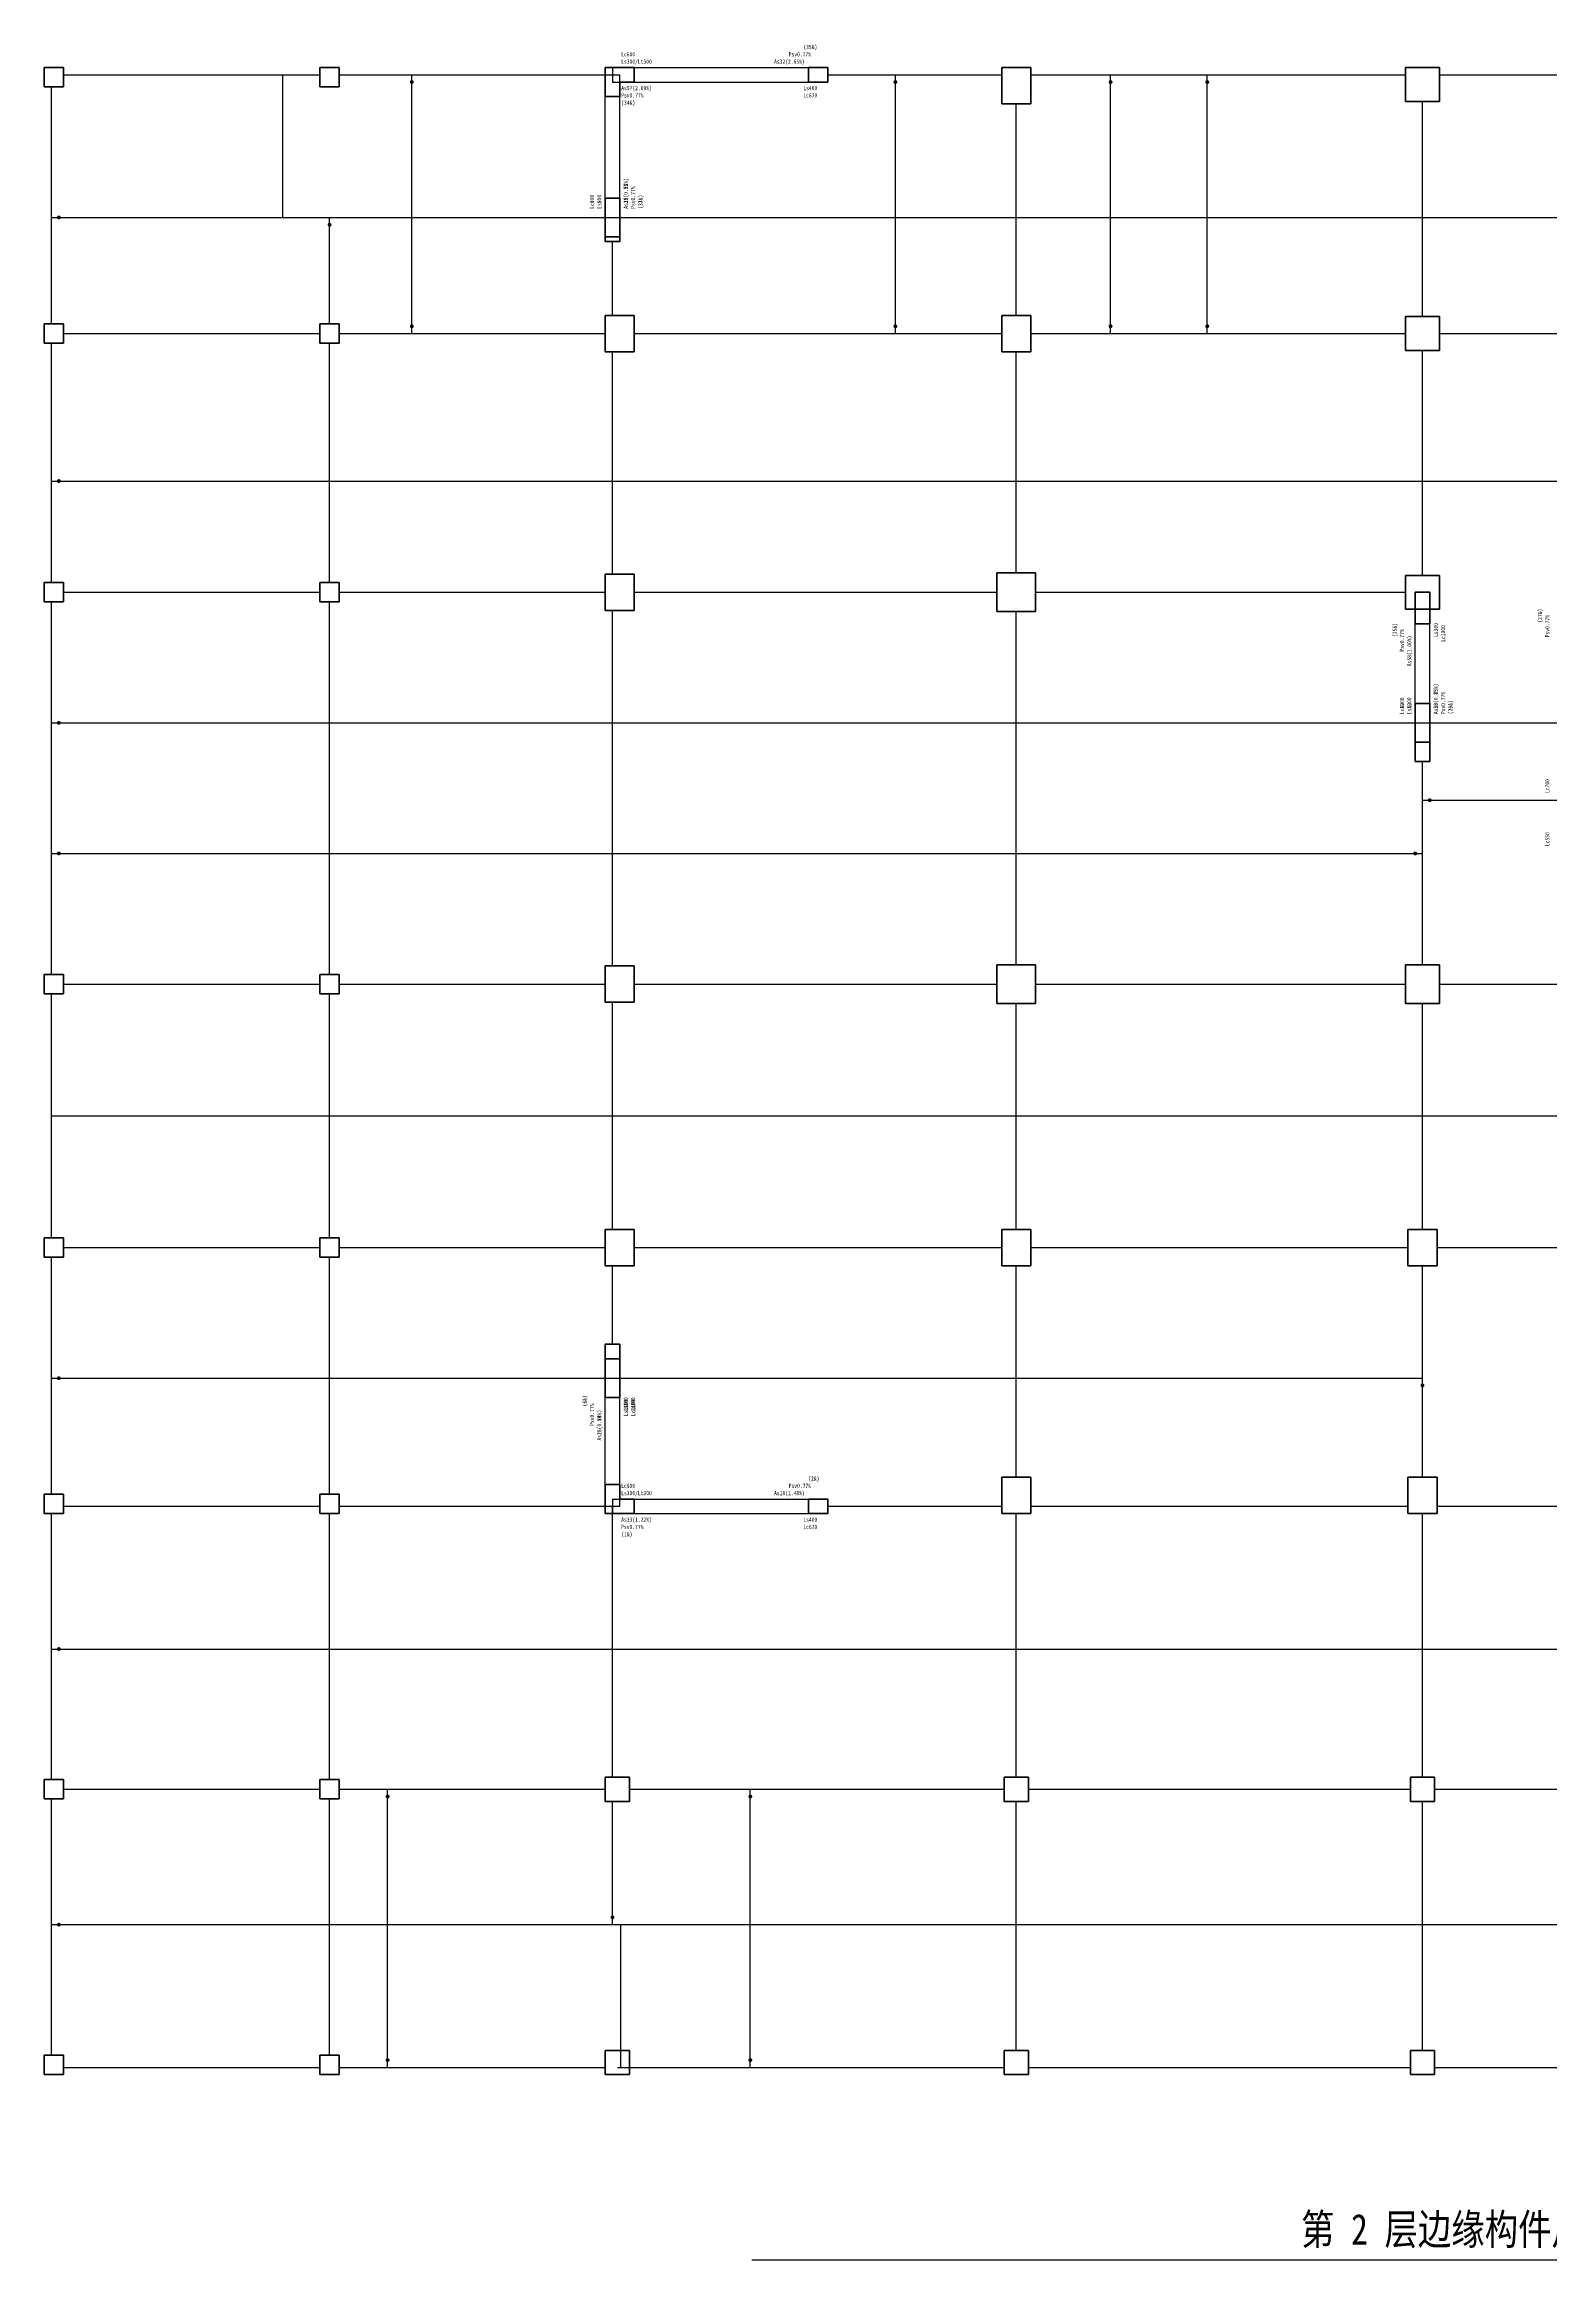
# Model space of a CAD drawing. Header units: millimetres. Extents: x -1455 to 850709, y 32926 to 221881.
# Drawn here: x -100 to 31051, y 176073 to 221881 of the extents above; entities that cross this region are included whole.
import ezdxf
from ezdxf.enums import TextEntityAlignment as Align

# ---------------------------------------------------------------- set-up
doc = ezdxf.new("R2010")
doc.units = ezdxf.units.MM
for name, color, linetype, lineweight in [('层15100', 134, 'Continuous', 25), ('层15101', 52, 'Continuous', 25), ('层15103', 84, 'Continuous', 25), ('层15105', 6, 'Continuous', 25), ('层15200', 7, 'Continuous', 25), ('层15226', 7, 'Continuous', 25)]:
    doc.layers.add(name, color=color, linetype=linetype, lineweight=lineweight)
doc.styles.add('宋体', font='')
doc.styles.get('宋体').set_extended_font_data('宋体')

# ---------------------------------------------------------------- blocks, each defined once
blk = doc.blocks.new('2BY')
at = {"layer": '层15100'}
for p, q in [((0.3, 41.249), (4.83, 41.25)), ((4.83, 41.25), (5.6, 41.249)), ((6, 41.249), (7.5, 41.25)), ((7.5, 41.25), (11.65, 41.25)), ((16.1, 41.25), (17.5, 41.25)), ((17.5, 41.25), (19.7, 41.249)), ((20.3, 41.249), (21.95, 41.25)), ((21.95, 41.25), (23.95, 41.25)), ((23.95, 41.25), (28.05, 41.25)), ((28.75, 41.25), (33.65, 41.25)), ((0.05, 38.3), (0.05, 41)), ((20, 38.3), (20, 40.65)), ((28.4, 38.3), (28.4, 40.7)), ((0.05, 36.1), (0.05, 38.3)), ((11.65, 38.3), (17.5, 38.3)), ((17.5, 38.3), (20, 38.3)), ((20, 36.275), (20, 38.3)), ((20, 38.3), (21.95, 38.3)), ((21.95, 38.3), (23.95, 38.3)), ((23.95, 38.3), (28.4, 38.3)), ((28.4, 36.25), (28.4, 38.3)), ((28.4, 38.3), (34, 38.3)), ((0.3, 35.9), (5.6, 35.9)), ((6, 35.9), (7.5, 35.9)), ((7.5, 35.9), (11.5, 35.9)), ((12.1, 35.9), (17.5, 35.9)), ((17.5, 35.9), (19.7, 35.9)), ((20.3, 35.9), (21.95, 35.9)), ((21.95, 35.9), (23.95, 35.9)), ((23.95, 35.9), (28.05, 35.9)), ((28.75, 35.9), (33.65, 35.9)), ((0.05, 32.85), (0.05, 35.7)), ((5.8, 32.85), (5.8, 35.7)), ((11.65, 32.85), (11.651, 35.525)), ((20, 32.85), (20, 35.525)), ((28.4, 32.85), (28.4, 35.55)), ((0.05, 30.75), (0.05, 32.85)), ((5.8, 30.75), (5.8, 32.85)), ((11.651, 30.925), (11.65, 32.85)), ((20, 30.95), (20, 32.85)), ((28.4, 30.9), (28.4, 32.85)), ((0.05, 27.85), (0.05, 30.35)), ((0.3, 30.55), (5.6, 30.55)), ((5.8, 27.85), (5.8, 30.35)), ((6, 30.55), (11.5, 30.55)), ((12.1, 30.55), (19.6, 30.55)), ((20.4, 30.55), (28.05, 30.55)), ((11.65, 27.85), (11.651, 30.175)), ((20, 27.85), (20, 30.15)), ((0.05, 25.15), (0.05, 27.85)), ((5.8, 25.15), (5.8, 27.85)), ((11.65, 25.15), (11.65, 27.85)), ((20, 25.15), (20, 27.85)), ((28.4, 27.85), (31.375, 27.85)), ((28.4, 26.25), (28.4, 27.05)), ((28.4, 25.15), (28.4, 26.25)), ((0.05, 22.65), (0.05, 25.15)), ((5.8, 22.65), (5.8, 25.15)), ((11.651, 22.825), (11.65, 25.15)), ((20, 22.85), (20, 25.15)), ((28.4, 22.85), (28.4, 25.15)), ((0.3, 22.45), (5.6, 22.45)), ((6, 22.45), (11.5, 22.45)), ((12.1, 22.45), (19.6, 22.45)), ((20.4, 22.45), (28.05, 22.45)), ((0.05, 19.725), (0.05, 22.25)), ((5.8, 19.725), (5.8, 22.25)), ((11.65, 19.725), (11.651, 22.075)), ((20, 19.725), (20, 22.05)), ((28.4, 19.725), (28.4, 22.05)), ((0.05, 17.2), (0.05, 19.725)), ((5.8, 17.2), (5.8, 19.725)), ((11.651, 17.375), (11.65, 19.725)), ((20, 17.375), (20, 19.725)), ((28.4, 17.375), (28.4, 19.725)), ((0.3, 17), (5.6, 17)), ((6, 17), (11.5, 17)), ((12.1, 17), (19.7, 17)), ((20.3, 17), (28.1, 17)), ((28.7, 17), (33.7, 17)), ((0.05, 14.3), (0.05, 16.8)), ((5.8, 14.3), (5.8, 16.8)), ((20, 14.3), (20, 16.625)), ((28.4, 14.3), (28.4, 16.625)), ((0.05, 11.9), (0.05, 14.3)), ((5.8, 11.9), (5.8, 14.3)), ((20, 12.25), (20, 14.3)), ((28.4, 12.25), (28.4, 14.3)), ((0.05, 8.7), (0.05, 11.5)), ((0.3, 11.65), (5.6, 11.65)), ((5.8, 8.7), (5.8, 11.5)), ((6, 11.651), (11.65, 11.65)), ((11.65, 8.7), (11.65, 11.65)), ((16.1, 11.65), (19.7, 11.651)), ((20, 8.7), (20, 11.5)), ((20.3, 11.651), (28.1, 11.651)), ((28.4, 8.7), (28.4, 11.5)), ((28.7, 11.651), (33.7, 11.651)), ((0.05, 6), (0.05, 8.7)), ((5.8, 6), (5.8, 8.7)), ((11.651, 6.05), (11.65, 8.7)), ((20, 6.05), (20, 8.7)), ((28.4, 6.05), (28.4, 8.7)), ((0.05, 3), (0.05, 5.6)), ((0.3, 5.8), (5.6, 5.8)), ((5.8, 3), (5.8, 5.6)), ((6, 5.8), (7, 5.8)), ((7, 5.8), (11.5, 5.8)), ((12, 5.8), (14.5, 5.8)), ((14.5, 5.8), (19.75, 5.8)), ((20, 3), (20, 5.55)), ((20.25, 5.8), (28.15, 5.8)), ((28.4, 3), (28.4, 5.55)), ((28.65, 5.8), (33.75, 5.8)), ((0.05, 0.3), (0.05, 3)), ((5.8, 0.3), (5.8, 3)), ((20, 0.4), (20, 3)), ((28.4, 0.4), (28.4, 3)), ((0.3, 0.05), (5.6, 0.05)), ((6, 0.05), (7, 0.05)), ((7, 0.05), (11.5, 0.05)), ((11.825, 0.05), (14.5, 0.05)), ((14.5, 0.05), (19.75, 0.05)), ((20.25, 0.05), (28.15, 0.05)), ((28.65, 0.05), (33.75, 0.05))]:
    blk.add_line(p, q, dxfattribs=at)
at = {"layer": '层15100', "color": 4}
for p, q in [((4.83, 38.3), (4.83, 41.25)), ((7.5, 38.3), (7.5, 41.25)), ((17.5, 38.3), (17.5, 41.25)), ((21.95, 38.3), (21.95, 41.25)), ((23.95, 38.3), (23.95, 41.25)), ((0.05, 38.3), (4.83, 38.3)), ((4.83, 38.3), (5.8, 38.3)), ((5.8, 36.1), (5.8, 38.3)), ((5.8, 38.3), (7.5, 38.3)), ((7.5, 35.9), (7.5, 38.3)), ((7.5, 38.3), (11.65, 38.3)), ((17.5, 35.9), (17.5, 38.3)), ((21.95, 35.9), (21.95, 38.3)), ((23.95, 35.9), (23.95, 38.3)), ((0.05, 32.85), (5.8, 32.85)), ((5.8, 32.85), (11.65, 32.85)), ((11.65, 32.85), (20, 32.85)), ((20, 32.85), (28.4, 32.85)), ((28.4, 32.85), (31.4, 32.85)), ((0.05, 27.85), (5.8, 27.85)), ((5.8, 27.85), (11.65, 27.85)), ((11.65, 27.85), (20, 27.85)), ((20, 27.85), (28.4, 27.85)), ((28.4, 26.25), (31.375, 26.25)), ((0.05, 25.15), (5.8, 25.15)), ((5.8, 25.15), (11.65, 25.15)), ((11.65, 25.15), (20, 25.15)), ((20, 25.15), (28.4, 25.15)), ((0.05, 19.725), (5.8, 19.725)), ((5.8, 19.725), (11.65, 19.725)), ((11.65, 19.725), (20, 19.725)), ((20, 19.725), (28.4, 19.725)), ((28.4, 19.725), (31.4, 19.725)), ((0.05, 14.3), (5.8, 14.3)), ((5.8, 14.3), (11.65, 14.3)), ((11.65, 14.3), (20, 14.3)), ((20, 14.3), (28.4, 14.3)), ((0.05, 8.7), (5.8, 8.7)), ((5.8, 8.7), (11.65, 8.7)), ((11.65, 8.7), (20, 8.7)), ((20, 8.7), (28.4, 8.7)), ((28.4, 8.7), (34, 8.7)), ((7, 3), (7, 5.8)), ((11.65, 3), (11.651, 5.55)), ((14.5, 3), (14.5, 5.8)), ((0.05, 3), (5.8, 3)), ((5.8, 3), (7, 3)), ((7, 0.05), (7, 3)), ((7, 3), (11.65, 3)), ((11.65, 3), (11.825, 3)), ((11.825, 0.05), (11.825, 3)), ((11.825, 3), (14.5, 3)), ((14.5, 0.05), (14.5, 3)), ((14.5, 3), (20, 3)), ((20, 3), (28.4, 3)), ((28.4, 3), (34, 3)), ((11.75, 0.05), (11.825, 0.05))]:
    blk.add_line(p, q, dxfattribs=at)
at = {"layer": '层15100', "color": 2}
for p, q in [((11.651, 36.275), (11.65, 37.8)), ((28.75, 22.45), (31.375, 22.45)), ((11.65, 15), (11.651, 16.625))]:
    blk.add_line(p, q, dxfattribs=at)
at = {"layer": '层15100', "color": 1, "linetype": 'Continuous', "const_width": 0.04}
for points in [[(7.52, 41.1, 1), (7.48, 41.1, 1)], [(17.52, 41.1, 1), (17.48, 41.1, 1)], [(21.97, 41.1, 1), (21.93, 41.1, 1)], [(23.97, 41.1, 1), (23.93, 41.1, 1)], [(0.22, 38.3, 1), (0.18, 38.3, 1)], [(5.82, 38.15, 1), (5.78, 38.15, 1)], [(7.52, 36.05, 1), (7.48, 36.05, 1)], [(17.52, 36.05, 1), (17.48, 36.05, 1)], [(21.97, 36.05, 1), (21.93, 36.05, 1)], [(23.97, 36.05, 1), (23.93, 36.05, 1)], [(0.22, 32.85, 1), (0.18, 32.85, 1)], [(0.22, 27.85, 1), (0.18, 27.85, 1)], [(28.57, 26.25, 1), (28.53, 26.25, 1)], [(0.22, 25.15, 1), (0.18, 25.15, 1)], [(28.27, 25.15, 1), (28.23, 25.15, 1)], [(0.22, 14.3, 1), (0.18, 14.3, 1)], [(28.42, 14.15, 1), (28.38, 14.15, 1)], [(0.22, 8.7, 1), (0.18, 8.7, 1)], [(7.02, 5.65, 1), (6.98, 5.65, 1)], [(14.52, 5.65, 1), (14.48, 5.65, 1)], [(0.22, 3, 1), (0.18, 3, 1)], [(11.67, 3.15, 1), (11.63, 3.15, 1)], [(7.02, 0.2, 1), (6.98, 0.2, 1)], [(14.52, 0.2, 1), (14.48, 0.2, 1)]]:
    blk.add_lwpolyline(points, format="xyb", close=True, dxfattribs=at)
at = {"layer": '层15103'}
for p, q in [((11.5, 38.3), (11.5, 41.25)), ((11.5, 41.25), (11.8, 41.25)), ((11.65, 41.4), (16.1, 41.4)), ((11.65, 41.4), (11.65, 41.1)), ((11.8, 38.3), (11.8, 41.25)), ((16.1, 41.4), (16.1, 41.1)), ((11.65, 41.1), (16.1, 41.1)), ((11.5, 37.8), (11.5, 38.3)), ((11.8, 37.8), (11.8, 38.3)), ((11.5, 37.8), (11.8, 37.8)), ((28.25, 27.85), (28.25, 30.2)), ((28.55, 27.85), (28.55, 30.2)), ((28.25, 27.05), (28.25, 27.85)), ((28.55, 27.05), (28.55, 27.85)), ((28.25, 27.05), (28.55, 27.05)), ((11.5, 14.3), (11.5, 15)), ((11.5, 15), (11.8, 15)), ((11.8, 14.3), (11.8, 15)), ((11.5, 11.65), (11.5, 14.3)), ((11.8, 11.65), (11.8, 14.3)), ((11.5, 11.65), (11.8, 11.65)), ((11.65, 11.8), (16.1, 11.8)), ((11.65, 11.8), (11.65, 11.5)), ((11.65, 11.5), (16.1, 11.5)), ((16.1, 11.8), (16.1, 11.5))]:
    blk.add_line(p, q, dxfattribs=at)
at = {"layer": '层15200'}
blk.add_line((14.53, -3.927), (57.97, -3.927), dxfattribs=at)
at = {"layer": '层15200', "style": '宋体', "width": 0.8}
blk.add_text('第 2 层边缘构件尺寸及配筋简图(#+灰=构造;#+蓝=过渡;&+红=约束)', height=0.6335, dxfattribs=at).set_placement((36.25, -3.805), align=Align.BOTTOM_CENTER)
at = {"layer": '层15226', "style": '宋体', "width": 0.8}
for s, p in [('Lc600', (11.83, 41.631)), ('Psv0.77%', (15.294, 41.631)), ('(35&)', (15.596, 41.782)), ('Ls300/Lt300', (11.83, 41.48)), ('As32(2.65%)', (14.991, 41.48)), ('Lc600', (11.83, 12.031)), ('Ls300/Lt300', (11.83, 11.88)), ('As18(1.48%)', (14.991, 11.88)), ('Psv0.77%', (15.294, 12.031)), ('(2&)', (15.697, 12.182))]:
    blk.add_text(s, height=0.0882, dxfattribs=at).set_placement(p)
for s, p in [('As57(2.09%)', (11.83, 41.02)), ('Psv0.77%', (11.83, 40.869)), ('Ls400', (15.596, 41.02)), ('Lc670', (15.596, 40.869)), ('(34&)', (11.83, 40.718)), ('As33(1.22%)', (11.83, 11.42)), ('Psv0.77%', (11.83, 11.269)), ('(1&)', (11.83, 11.118)), ('Ls400', (15.596, 11.42)), ('Lc670', (15.596, 11.269))]:
    blk.add_text(s, height=0.0882, dxfattribs=at).set_placement(p, align=Align.TOP_LEFT)
for s, rotation, p in [('As25(0.92%)', 89.9997, (11.88, 38.48)), ('As18(0.75%)', 89.9997, (11.88, 38.48)), ('Psv0.77%', 89.9997, (12.031, 38.48)), ('Psv0.77%', 89.9997, (12.031, 38.48)), ('(31&)', 89.9997, (12.182, 38.48)), ('(32&)', 89.9997, (12.182, 38.48)), ('Ls300', 89.9998, (28.63, 29.626)), ('Lc1000', 89.9998, (28.781, 29.525)), ('As30(0.83%)', 89.9997, (28.63, 28.03)), ('As18(0.75%)', 89.9997, (28.63, 28.03)), ('Psv0.77%', 89.9997, (28.781, 28.03)), ('Psv0.77%', 89.9997, (28.781, 28.03)), ('(19&)', 89.9997, (28.932, 28.03)), ('(20&)', 89.9997, (28.932, 28.03)), ('Ls800', 89.9998, (11.88, 13.616)), ('Ls1100', 89.9998, (11.88, 13.515)), ('Lc800', 89.9998, (12.031, 13.616)), ('Lc1100', 89.9998, (12.031, 13.515))]:
    blk.add_text(s, height=0.0882, rotation=rotation, dxfattribs=at).set_placement(p, align=Align.TOP_LEFT)
for s, rotation, p in [('Lc900', 89.9997, (11.269, 38.48)), ('Lc800', 89.9997, (11.269, 38.48)), ('Ls900', 89.9997, (11.42, 38.48)), ('Ls800', 89.9997, (11.42, 38.48)), ('(25&)', 89.9998, (27.868, 29.626)), ('(27&)', 89.9998, (30.873, 29.921)), ('Psv0.77%', 89.9998, (31.024, 29.619)), ('Psv0.77%', 89.9998, (28.019, 29.324)), ('As58(1.00%)', 89.9998, (28.17, 29.021)), ('Lc1200', 89.9997, (28.019, 28.03)), ('Lc800', 89.9997, (28.019, 28.03)), ('Ls1200', 89.9997, (28.17, 28.03)), ('Ls800', 89.9997, (28.17, 28.03)), ('Lc700', 89.9997, (31.024, 26.4)), ('Lc550', 89.9997, (31.024, 25.3)), ('(5&)', 89.9998, (11.118, 13.717)), ('(6&)', 89.9998, (11.118, 13.717)), ('Psv0.77%', 89.9998, (11.269, 13.314)), ('Psv0.77%', 89.9998, (11.269, 13.314)), ('As28(0.84%)', 89.9998, (11.42, 13.011)), ('As18(0.75%)', 89.9998, (11.42, 13.011))]:
    blk.add_text(s, height=0.0882, rotation=rotation, dxfattribs=at).set_placement(p)
at = {"layer": '层15101'}
mesh = blk.add_polyface(dxfattribs=at)
corners = [(-0.1, 41), (0.3, 41), (0.3, 41), (-0.1, 41), (0.3, 41), (0.3, 41.4), (0.3, 41.4), (0.3, 41), (0.3, 41.4), (-0.1, 41.4), (-0.1, 41.4), (0.3, 41.4), (-0.1, 41.4), (-0.1, 41), (-0.1, 41), (-0.1, 41.4)]
mesh.append_faces([[corners[k] for k in face] for face in [(0, 1, 2, 3), (4, 5, 6, 7), (8, 9, 10, 11), (12, 13, 14, 15)]])
mesh = blk.add_polyface(dxfattribs=at)
corners = [(5.6, 41), (6, 41), (6, 41), (5.6, 41), (6, 41), (6, 41.4), (6, 41.4), (6, 41), (6, 41.4), (5.6, 41.4), (5.6, 41.4), (6, 41.4), (5.6, 41.4), (5.6, 41), (5.6, 41), (5.6, 41.4)]
mesh.append_faces([[corners[k] for k in face] for face in [(0, 1, 2, 3), (4, 5, 6, 7), (8, 9, 10, 11), (12, 13, 14, 15)]])
mesh = blk.add_polyface(dxfattribs=at)
corners = [(19.7, 40.65), (20.3, 40.65), (20.3, 40.65), (19.7, 40.65), (20.3, 40.65), (20.3, 41.4), (20.3, 41.4), (20.3, 40.65), (20.3, 41.4), (19.7, 41.4), (19.7, 41.4), (20.3, 41.4), (19.7, 41.4), (19.7, 40.65), (19.7, 40.65), (19.7, 41.4)]
mesh.append_faces([[corners[k] for k in face] for face in [(0, 1, 2, 3), (4, 5, 6, 7), (8, 9, 10, 11), (12, 13, 14, 15)]])
mesh = blk.add_polyface(dxfattribs=at)
corners = [(28.05, 40.7), (28.75, 40.7), (28.75, 40.7), (28.05, 40.7), (28.75, 40.7), (28.75, 41.4), (28.75, 41.4), (28.75, 40.7), (28.75, 41.4), (28.05, 41.4), (28.05, 41.4), (28.75, 41.4), (28.05, 41.4), (28.05, 40.7), (28.05, 40.7), (28.05, 41.4)]
mesh.append_faces([[corners[k] for k in face] for face in [(0, 1, 2, 3), (4, 5, 6, 7), (8, 9, 10, 11), (12, 13, 14, 15)]])
mesh = blk.add_polyface(dxfattribs=at)
corners = [(11.5, 35.525), (12.1, 35.525), (12.1, 35.525), (11.5, 35.525), (12.1, 35.525), (12.1, 36.275), (12.1, 36.275), (12.1, 35.525), (12.1, 36.275), (11.5, 36.275), (11.5, 36.275), (12.1, 36.275), (11.5, 36.275), (11.5, 35.525), (11.5, 35.525), (11.5, 36.275)]
mesh.append_faces([[corners[k] for k in face] for face in [(0, 1, 2, 3), (4, 5, 6, 7), (8, 9, 10, 11), (12, 13, 14, 15)]])
mesh = blk.add_polyface(dxfattribs=at)
corners = [(19.7, 35.525), (20.3, 35.525), (20.3, 35.525), (19.7, 35.525), (20.3, 35.525), (20.3, 36.275), (20.3, 36.275), (20.3, 35.525), (20.3, 36.275), (19.7, 36.275), (19.7, 36.275), (20.3, 36.275), (19.7, 36.275), (19.7, 35.525), (19.7, 35.525), (19.7, 36.275)]
mesh.append_faces([[corners[k] for k in face] for face in [(0, 1, 2, 3), (4, 5, 6, 7), (8, 9, 10, 11), (12, 13, 14, 15)]])
mesh = blk.add_polyface(dxfattribs=at)
corners = [(28.05, 35.55), (28.75, 35.55), (28.75, 35.55), (28.05, 35.55), (28.75, 35.55), (28.75, 36.25), (28.75, 36.25), (28.75, 35.55), (28.75, 36.25), (28.05, 36.25), (28.05, 36.25), (28.75, 36.25), (28.05, 36.25), (28.05, 35.55), (28.05, 35.55), (28.05, 36.25)]
mesh.append_faces([[corners[k] for k in face] for face in [(0, 1, 2, 3), (4, 5, 6, 7), (8, 9, 10, 11), (12, 13, 14, 15)]])
mesh = blk.add_polyface(dxfattribs=at)
corners = [(-0.1, 35.7), (0.3, 35.7), (0.3, 35.7), (-0.1, 35.7), (0.3, 35.7), (0.3, 36.1), (0.3, 36.1), (0.3, 35.7), (0.3, 36.1), (-0.1, 36.1), (-0.1, 36.1), (0.3, 36.1), (-0.1, 36.1), (-0.1, 35.7), (-0.1, 35.7), (-0.1, 36.1)]
mesh.append_faces([[corners[k] for k in face] for face in [(0, 1, 2, 3), (4, 5, 6, 7), (8, 9, 10, 11), (12, 13, 14, 15)]])
mesh = blk.add_polyface(dxfattribs=at)
corners = [(5.6, 35.7), (6, 35.7), (6, 35.7), (5.6, 35.7), (6, 35.7), (6, 36.1), (6, 36.1), (6, 35.7), (6, 36.1), (5.6, 36.1), (5.6, 36.1), (6, 36.1), (5.6, 36.1), (5.6, 35.7), (5.6, 35.7), (5.6, 36.1)]
mesh.append_faces([[corners[k] for k in face] for face in [(0, 1, 2, 3), (4, 5, 6, 7), (8, 9, 10, 11), (12, 13, 14, 15)]])
mesh = blk.add_polyface(dxfattribs=at)
corners = [(-0.1, 30.35), (0.3, 30.35), (0.3, 30.35), (-0.1, 30.35), (0.3, 30.35), (0.3, 30.75), (0.3, 30.75), (0.3, 30.35), (0.3, 30.75), (-0.1, 30.75), (-0.1, 30.75), (0.3, 30.75), (-0.1, 30.75), (-0.1, 30.35), (-0.1, 30.35), (-0.1, 30.75)]
mesh.append_faces([[corners[k] for k in face] for face in [(0, 1, 2, 3), (4, 5, 6, 7), (8, 9, 10, 11), (12, 13, 14, 15)]])
mesh = blk.add_polyface(dxfattribs=at)
corners = [(5.6, 30.35), (6, 30.35), (6, 30.35), (5.6, 30.35), (6, 30.35), (6, 30.75), (6, 30.75), (6, 30.35), (6, 30.75), (5.6, 30.75), (5.6, 30.75), (6, 30.75), (5.6, 30.75), (5.6, 30.35), (5.6, 30.35), (5.6, 30.75)]
mesh.append_faces([[corners[k] for k in face] for face in [(0, 1, 2, 3), (4, 5, 6, 7), (8, 9, 10, 11), (12, 13, 14, 15)]])
mesh = blk.add_polyface(dxfattribs=at)
corners = [(11.5, 30.175), (12.1, 30.175), (12.1, 30.175), (11.5, 30.175), (12.1, 30.175), (12.1, 30.925), (12.1, 30.925), (12.1, 30.175), (12.1, 30.925), (11.5, 30.925), (11.5, 30.925), (12.1, 30.925), (11.5, 30.925), (11.5, 30.175), (11.5, 30.175), (11.5, 30.925)]
mesh.append_faces([[corners[k] for k in face] for face in [(0, 1, 2, 3), (4, 5, 6, 7), (8, 9, 10, 11), (12, 13, 14, 15)]])
mesh = blk.add_polyface(dxfattribs=at)
corners = [(19.6, 30.15), (20.4, 30.15), (20.4, 30.15), (19.6, 30.15), (20.4, 30.15), (20.4, 30.95), (20.4, 30.95), (20.4, 30.15), (20.4, 30.95), (19.6, 30.95), (19.6, 30.95), (20.4, 30.95), (19.6, 30.95), (19.6, 30.15), (19.6, 30.15), (19.6, 30.95)]
mesh.append_faces([[corners[k] for k in face] for face in [(0, 1, 2, 3), (4, 5, 6, 7), (8, 9, 10, 11), (12, 13, 14, 15)]])
mesh = blk.add_polyface(dxfattribs=at)
corners = [(28.05, 30.2), (28.75, 30.2), (28.75, 30.2), (28.05, 30.2), (28.75, 30.2), (28.75, 30.9), (28.75, 30.9), (28.75, 30.2), (28.75, 30.9), (28.05, 30.9), (28.05, 30.9), (28.75, 30.9), (28.05, 30.9), (28.05, 30.2), (28.05, 30.2), (28.05, 30.9)]
mesh.append_faces([[corners[k] for k in face] for face in [(0, 1, 2, 3), (4, 5, 6, 7), (8, 9, 10, 11), (12, 13, 14, 15)]])
mesh = blk.add_polyface(dxfattribs=at)
corners = [(-0.1, 22.25), (0.3, 22.25), (0.3, 22.25), (-0.1, 22.25), (0.3, 22.25), (0.3, 22.65), (0.3, 22.65), (0.3, 22.25), (0.3, 22.65), (-0.1, 22.65), (-0.1, 22.65), (0.3, 22.65), (-0.1, 22.65), (-0.1, 22.25), (-0.1, 22.25), (-0.1, 22.65)]
mesh.append_faces([[corners[k] for k in face] for face in [(0, 1, 2, 3), (4, 5, 6, 7), (8, 9, 10, 11), (12, 13, 14, 15)]])
mesh = blk.add_polyface(dxfattribs=at)
corners = [(5.6, 22.25), (6, 22.25), (6, 22.25), (5.6, 22.25), (6, 22.25), (6, 22.65), (6, 22.65), (6, 22.25), (6, 22.65), (5.6, 22.65), (5.6, 22.65), (6, 22.65), (5.6, 22.65), (5.6, 22.25), (5.6, 22.25), (5.6, 22.65)]
mesh.append_faces([[corners[k] for k in face] for face in [(0, 1, 2, 3), (4, 5, 6, 7), (8, 9, 10, 11), (12, 13, 14, 15)]])
mesh = blk.add_polyface(dxfattribs=at)
corners = [(11.5, 22.075), (12.1, 22.075), (12.1, 22.075), (11.5, 22.075), (12.1, 22.075), (12.1, 22.825), (12.1, 22.825), (12.1, 22.075), (12.1, 22.825), (11.5, 22.825), (11.5, 22.825), (12.1, 22.825), (11.5, 22.825), (11.5, 22.075), (11.5, 22.075), (11.5, 22.825)]
mesh.append_faces([[corners[k] for k in face] for face in [(0, 1, 2, 3), (4, 5, 6, 7), (8, 9, 10, 11), (12, 13, 14, 15)]])
mesh = blk.add_polyface(dxfattribs=at)
corners = [(19.6, 22.05), (20.4, 22.05), (20.4, 22.05), (19.6, 22.05), (20.4, 22.05), (20.4, 22.85), (20.4, 22.85), (20.4, 22.05), (20.4, 22.85), (19.6, 22.85), (19.6, 22.85), (20.4, 22.85), (19.6, 22.85), (19.6, 22.05), (19.6, 22.05), (19.6, 22.85)]
mesh.append_faces([[corners[k] for k in face] for face in [(0, 1, 2, 3), (4, 5, 6, 7), (8, 9, 10, 11), (12, 13, 14, 15)]])
mesh = blk.add_polyface(dxfattribs=at)
corners = [(28.05, 22.05), (28.75, 22.05), (28.75, 22.05), (28.05, 22.05), (28.75, 22.05), (28.75, 22.85), (28.75, 22.85), (28.75, 22.05), (28.75, 22.85), (28.05, 22.85), (28.05, 22.85), (28.75, 22.85), (28.05, 22.85), (28.05, 22.05), (28.05, 22.05), (28.05, 22.85)]
mesh.append_faces([[corners[k] for k in face] for face in [(0, 1, 2, 3), (4, 5, 6, 7), (8, 9, 10, 11), (12, 13, 14, 15)]])
mesh = blk.add_polyface(dxfattribs=at)
corners = [(-0.1, 16.8), (0.3, 16.8), (0.3, 16.8), (-0.1, 16.8), (0.3, 16.8), (0.3, 17.2), (0.3, 17.2), (0.3, 16.8), (0.3, 17.2), (-0.1, 17.2), (-0.1, 17.2), (0.3, 17.2), (-0.1, 17.2), (-0.1, 16.8), (-0.1, 16.8), (-0.1, 17.2)]
mesh.append_faces([[corners[k] for k in face] for face in [(0, 1, 2, 3), (4, 5, 6, 7), (8, 9, 10, 11), (12, 13, 14, 15)]])
mesh = blk.add_polyface(dxfattribs=at)
corners = [(5.6, 16.8), (6, 16.8), (6, 16.8), (5.6, 16.8), (6, 16.8), (6, 17.2), (6, 17.2), (6, 16.8), (6, 17.2), (5.6, 17.2), (5.6, 17.2), (6, 17.2), (5.6, 17.2), (5.6, 16.8), (5.6, 16.8), (5.6, 17.2)]
mesh.append_faces([[corners[k] for k in face] for face in [(0, 1, 2, 3), (4, 5, 6, 7), (8, 9, 10, 11), (12, 13, 14, 15)]])
mesh = blk.add_polyface(dxfattribs=at)
corners = [(11.5, 16.625), (12.1, 16.625), (12.1, 16.625), (11.5, 16.625), (12.1, 16.625), (12.1, 17.375), (12.1, 17.375), (12.1, 16.625), (12.1, 17.375), (11.5, 17.375), (11.5, 17.375), (12.1, 17.375), (11.5, 17.375), (11.5, 16.625), (11.5, 16.625), (11.5, 17.375)]
mesh.append_faces([[corners[k] for k in face] for face in [(0, 1, 2, 3), (4, 5, 6, 7), (8, 9, 10, 11), (12, 13, 14, 15)]])
mesh = blk.add_polyface(dxfattribs=at)
corners = [(19.7, 16.625), (20.3, 16.625), (20.3, 16.625), (19.7, 16.625), (20.3, 16.625), (20.3, 17.375), (20.3, 17.375), (20.3, 16.625), (20.3, 17.375), (19.7, 17.375), (19.7, 17.375), (20.3, 17.375), (19.7, 17.375), (19.7, 16.625), (19.7, 16.625), (19.7, 17.375)]
mesh.append_faces([[corners[k] for k in face] for face in [(0, 1, 2, 3), (4, 5, 6, 7), (8, 9, 10, 11), (12, 13, 14, 15)]])
mesh = blk.add_polyface(dxfattribs=at)
corners = [(28.1, 16.625), (28.7, 16.625), (28.7, 16.625), (28.1, 16.625), (28.7, 16.625), (28.7, 17.375), (28.7, 17.375), (28.7, 16.625), (28.7, 17.375), (28.1, 17.375), (28.1, 17.375), (28.7, 17.375), (28.1, 17.375), (28.1, 16.625), (28.1, 16.625), (28.1, 17.375)]
mesh.append_faces([[corners[k] for k in face] for face in [(0, 1, 2, 3), (4, 5, 6, 7), (8, 9, 10, 11), (12, 13, 14, 15)]])
mesh = blk.add_polyface(dxfattribs=at)
corners = [(19.7, 11.5), (20.3, 11.5), (20.3, 11.5), (19.7, 11.5), (20.3, 11.5), (20.3, 12.25), (20.3, 12.25), (20.3, 11.5), (20.3, 12.25), (19.7, 12.25), (19.7, 12.25), (20.3, 12.25), (19.7, 12.25), (19.7, 11.5), (19.7, 11.5), (19.7, 12.25)]
mesh.append_faces([[corners[k] for k in face] for face in [(0, 1, 2, 3), (4, 5, 6, 7), (8, 9, 10, 11), (12, 13, 14, 15)]])
mesh = blk.add_polyface(dxfattribs=at)
corners = [(28.1, 11.5), (28.7, 11.5), (28.7, 11.5), (28.1, 11.5), (28.7, 11.5), (28.7, 12.25), (28.7, 12.25), (28.7, 11.5), (28.7, 12.25), (28.1, 12.25), (28.1, 12.25), (28.7, 12.25), (28.1, 12.25), (28.1, 11.5), (28.1, 11.5), (28.1, 12.25)]
mesh.append_faces([[corners[k] for k in face] for face in [(0, 1, 2, 3), (4, 5, 6, 7), (8, 9, 10, 11), (12, 13, 14, 15)]])
mesh = blk.add_polyface(dxfattribs=at)
corners = [(-0.1, 11.5), (0.3, 11.5), (0.3, 11.5), (-0.1, 11.5), (0.3, 11.5), (0.3, 11.9), (0.3, 11.9), (0.3, 11.5), (0.3, 11.9), (-0.1, 11.9), (-0.1, 11.9), (0.3, 11.9), (-0.1, 11.9), (-0.1, 11.5), (-0.1, 11.5), (-0.1, 11.9)]
mesh.append_faces([[corners[k] for k in face] for face in [(0, 1, 2, 3), (4, 5, 6, 7), (8, 9, 10, 11), (12, 13, 14, 15)]])
mesh = blk.add_polyface(dxfattribs=at)
corners = [(5.6, 11.5), (6, 11.5), (6, 11.5), (5.6, 11.5), (6, 11.5), (6, 11.9), (6, 11.9), (6, 11.5), (6, 11.9), (5.6, 11.9), (5.6, 11.9), (6, 11.9), (5.6, 11.9), (5.6, 11.5), (5.6, 11.5), (5.6, 11.9)]
mesh.append_faces([[corners[k] for k in face] for face in [(0, 1, 2, 3), (4, 5, 6, 7), (8, 9, 10, 11), (12, 13, 14, 15)]])
mesh = blk.add_polyface(dxfattribs=at)
corners = [(-0.1, 5.6), (0.3, 5.6), (0.3, 5.6), (-0.1, 5.6), (0.3, 5.6), (0.3, 6), (0.3, 6), (0.3, 5.6), (0.3, 6), (-0.1, 6), (-0.1, 6), (0.3, 6), (-0.1, 6), (-0.1, 5.6), (-0.1, 5.6), (-0.1, 6)]
mesh.append_faces([[corners[k] for k in face] for face in [(0, 1, 2, 3), (4, 5, 6, 7), (8, 9, 10, 11), (12, 13, 14, 15)]])
mesh = blk.add_polyface(dxfattribs=at)
corners = [(5.6, 5.6), (6, 5.6), (6, 5.6), (5.6, 5.6), (6, 5.6), (6, 6), (6, 6), (6, 5.6), (6, 6), (5.6, 6), (5.6, 6), (6, 6), (5.6, 6), (5.6, 5.6), (5.6, 5.6), (5.6, 6)]
mesh.append_faces([[corners[k] for k in face] for face in [(0, 1, 2, 3), (4, 5, 6, 7), (8, 9, 10, 11), (12, 13, 14, 15)]])
mesh = blk.add_polyface(dxfattribs=at)
corners = [(11.5, 5.55), (12, 5.55), (12, 5.55), (11.5, 5.55), (12, 5.55), (12, 6.05), (12, 6.05), (12, 5.55), (12, 6.05), (11.5, 6.05), (11.5, 6.05), (12, 6.05), (11.5, 6.05), (11.5, 5.55), (11.5, 5.55), (11.5, 6.05)]
mesh.append_faces([[corners[k] for k in face] for face in [(0, 1, 2, 3), (4, 5, 6, 7), (8, 9, 10, 11), (12, 13, 14, 15)]])
mesh = blk.add_polyface(dxfattribs=at)
corners = [(19.75, 5.55), (20.25, 5.55), (20.25, 5.55), (19.75, 5.55), (20.25, 5.55), (20.25, 6.05), (20.25, 6.05), (20.25, 5.55), (20.25, 6.05), (19.75, 6.05), (19.75, 6.05), (20.25, 6.05), (19.75, 6.05), (19.75, 5.55), (19.75, 5.55), (19.75, 6.05)]
mesh.append_faces([[corners[k] for k in face] for face in [(0, 1, 2, 3), (4, 5, 6, 7), (8, 9, 10, 11), (12, 13, 14, 15)]])
mesh = blk.add_polyface(dxfattribs=at)
corners = [(28.15, 5.55), (28.65, 5.55), (28.65, 5.55), (28.15, 5.55), (28.65, 5.55), (28.65, 6.05), (28.65, 6.05), (28.65, 5.55), (28.65, 6.05), (28.15, 6.05), (28.15, 6.05), (28.65, 6.05), (28.15, 6.05), (28.15, 5.55), (28.15, 5.55), (28.15, 6.05)]
mesh.append_faces([[corners[k] for k in face] for face in [(0, 1, 2, 3), (4, 5, 6, 7), (8, 9, 10, 11), (12, 13, 14, 15)]])
mesh = blk.add_polyface(dxfattribs=at)
corners = [(-0.1, -0.1), (0.3, -0.1), (0.3, -0.1), (-0.1, -0.1), (0.3, -0.1), (0.3, 0.3), (0.3, 0.3), (0.3, -0.1), (0.3, 0.3), (-0.1, 0.3), (-0.1, 0.3), (0.3, 0.3), (-0.1, 0.3), (-0.1, -0.1), (-0.1, -0.1), (-0.1, 0.3)]
mesh.append_faces([[corners[k] for k in face] for face in [(0, 1, 2, 3), (4, 5, 6, 7), (8, 9, 10, 11), (12, 13, 14, 15)]])
mesh = blk.add_polyface(dxfattribs=at)
corners = [(5.6, -0.1), (6, -0.1), (6, -0.1), (5.6, -0.1), (6, -0.1), (6, 0.3), (6, 0.3), (6, -0.1), (6, 0.3), (5.6, 0.3), (5.6, 0.3), (6, 0.3), (5.6, 0.3), (5.6, -0.1), (5.6, -0.1), (5.6, 0.3)]
mesh.append_faces([[corners[k] for k in face] for face in [(0, 1, 2, 3), (4, 5, 6, 7), (8, 9, 10, 11), (12, 13, 14, 15)]])
mesh = blk.add_polyface(dxfattribs=at)
corners = [(11.5, -0.1), (12, -0.1), (12, -0.1), (11.5, -0.1), (12, -0.1), (12, 0.4), (12, 0.4), (12, -0.1), (12, 0.4), (11.5, 0.4), (11.5, 0.4), (12, 0.4), (11.5, 0.4), (11.5, -0.1), (11.5, -0.1), (11.5, 0.4)]
mesh.append_faces([[corners[k] for k in face] for face in [(0, 1, 2, 3), (4, 5, 6, 7), (8, 9, 10, 11), (12, 13, 14, 15)]])
mesh = blk.add_polyface(dxfattribs=at)
corners = [(19.75, -0.1), (20.25, -0.1), (20.25, -0.1), (19.75, -0.1), (20.25, -0.1), (20.25, 0.4), (20.25, 0.4), (20.25, -0.1), (20.25, 0.4), (19.75, 0.4), (19.75, 0.4), (20.25, 0.4), (19.75, 0.4), (19.75, -0.1), (19.75, -0.1), (19.75, 0.4)]
mesh.append_faces([[corners[k] for k in face] for face in [(0, 1, 2, 3), (4, 5, 6, 7), (8, 9, 10, 11), (12, 13, 14, 15)]])
mesh = blk.add_polyface(dxfattribs=at)
corners = [(28.15, -0.1), (28.65, -0.1), (28.65, -0.1), (28.15, -0.1), (28.65, -0.1), (28.65, 0.4), (28.65, 0.4), (28.65, -0.1), (28.65, 0.4), (28.15, 0.4), (28.15, 0.4), (28.65, 0.4), (28.15, 0.4), (28.15, -0.1), (28.15, -0.1), (28.15, 0.4)]
mesh.append_faces([[corners[k] for k in face] for face in [(0, 1, 2, 3), (4, 5, 6, 7), (8, 9, 10, 11), (12, 13, 14, 15)]])
at = {"layer": '层15105'}
mesh = blk.add_polyface(dxfattribs=at)
corners = [(12.1, 41.1), (12.1, 41.4), (12.1, 41.4), (12.1, 41.1), (12.1, 41.4), (11.5, 41.4), (11.5, 41.4), (12.1, 41.4), (11.5, 41.4), (11.5, 40.8), (11.5, 40.8), (11.5, 41.4), (11.5, 40.8), (11.8, 40.8), (11.8, 40.8), (11.5, 40.8), (11.8, 40.8), (11.8, 41.1), (11.8, 41.1), (11.8, 40.8), (11.8, 41.1), (12.1, 41.1), (12.1, 41.1), (11.8, 41.1)]
mesh.append_faces([[corners[k] for k in face] for face in [(0, 1, 2, 3), (4, 5, 6, 7), (8, 9, 10, 11), (12, 13, 14, 15), (16, 17, 18, 19), (20, 21, 22, 23)]])
mesh = blk.add_polyface(dxfattribs=at)
corners = [(15.7, 41.4), (15.7, 41.1), (15.7, 41.1), (15.7, 41.4), (15.7, 41.1), (16.1, 41.1), (16.1, 41.1), (15.7, 41.1), (16.1, 41.1), (16.1, 41.4), (16.1, 41.4), (16.1, 41.1), (16.1, 41.4), (15.7, 41.4), (15.7, 41.4), (16.1, 41.4)]
mesh.append_faces([[corners[k] for k in face] for face in [(0, 1, 2, 3), (4, 5, 6, 7), (8, 9, 10, 11), (12, 13, 14, 15)]])
mesh = blk.add_polyface(dxfattribs=at)
corners = [(11.8, 38.7), (11.5, 38.7), (11.5, 38.7), (11.8, 38.7), (11.5, 38.7), (11.5, 38.3), (11.5, 38.3), (11.5, 38.7), (11.5, 38.3), (11.5, 37.8), (11.5, 37.8), (11.5, 38.3), (11.5, 37.8), (11.8, 37.8), (11.8, 37.8), (11.5, 37.8), (11.8, 37.8), (11.8, 38.3), (11.8, 38.3), (11.8, 37.8), (11.8, 38.3), (11.8, 38.7), (11.8, 38.7), (11.8, 38.3)]
mesh.append_faces([[corners[k] for k in face] for face in [(0, 1, 2, 3), (4, 5, 6, 7), (8, 9, 10, 11), (12, 13, 14, 15), (16, 17, 18, 19), (20, 21, 22, 23)]])
mesh = blk.add_polyface(dxfattribs=at)
corners = [(11.8, 38.7), (11.5, 38.7), (11.5, 38.7), (11.8, 38.7), (11.5, 38.7), (11.5, 38.3), (11.5, 38.3), (11.5, 38.7), (11.5, 38.3), (11.5, 37.9), (11.5, 37.9), (11.5, 38.3), (11.5, 37.9), (11.8, 37.9), (11.8, 37.9), (11.5, 37.9), (11.8, 37.9), (11.8, 38.3), (11.8, 38.3), (11.8, 37.9), (11.8, 38.3), (11.8, 38.7), (11.8, 38.7), (11.8, 38.3)]
mesh.append_faces([[corners[k] for k in face] for face in [(0, 1, 2, 3), (4, 5, 6, 7), (8, 9, 10, 11), (12, 13, 14, 15), (16, 17, 18, 19), (20, 21, 22, 23)]])
mesh = blk.add_polyface(dxfattribs=at)
corners = [(28.05, 30.9), (28.05, 30.2), (28.05, 30.2), (28.05, 30.9), (28.05, 30.2), (28.75, 30.2), (28.75, 30.2), (28.05, 30.2), (28.75, 30.2), (28.75, 30.9), (28.75, 30.9), (28.75, 30.2), (28.75, 30.9), (28.05, 30.9), (28.05, 30.9), (28.75, 30.9)]
mesh.append_faces([[corners[k] for k in face] for face in [(0, 1, 2, 3), (4, 5, 6, 7), (8, 9, 10, 11), (12, 13, 14, 15)]])
mesh = blk.add_polyface(dxfattribs=at)
corners = [(28.25, 29.9), (28.55, 29.9), (28.55, 29.9), (28.25, 29.9), (28.55, 29.9), (28.55, 30.55), (28.55, 30.55), (28.55, 29.9), (28.55, 30.55), (28.25, 30.55), (28.25, 30.55), (28.55, 30.55), (28.25, 30.55), (28.25, 29.9), (28.25, 29.9), (28.25, 30.55)]
mesh.append_faces([[corners[k] for k in face] for face in [(0, 1, 2, 3), (4, 5, 6, 7), (8, 9, 10, 11), (12, 13, 14, 15)]])
mesh = blk.add_polyface(dxfattribs=at)
corners = [(28.55, 28.25), (28.25, 28.25), (28.25, 28.25), (28.55, 28.25), (28.25, 28.25), (28.25, 27.85), (28.25, 27.85), (28.25, 28.25), (28.25, 27.85), (28.25, 27.05), (28.25, 27.05), (28.25, 27.85), (28.25, 27.05), (28.55, 27.05), (28.55, 27.05), (28.25, 27.05), (28.55, 27.05), (28.55, 27.85), (28.55, 27.85), (28.55, 27.05), (28.55, 27.85), (28.55, 28.25), (28.55, 28.25), (28.55, 27.85)]
mesh.append_faces([[corners[k] for k in face] for face in [(0, 1, 2, 3), (4, 5, 6, 7), (8, 9, 10, 11), (12, 13, 14, 15), (16, 17, 18, 19), (20, 21, 22, 23)]])
mesh = blk.add_polyface(dxfattribs=at)
corners = [(28.55, 28.25), (28.25, 28.25), (28.25, 28.25), (28.55, 28.25), (28.25, 28.25), (28.25, 27.85), (28.25, 27.85), (28.25, 28.25), (28.25, 27.85), (28.25, 27.45), (28.25, 27.45), (28.25, 27.85), (28.25, 27.45), (28.55, 27.45), (28.55, 27.45), (28.25, 27.45), (28.55, 27.45), (28.55, 27.85), (28.55, 27.85), (28.55, 27.45), (28.55, 27.85), (28.55, 28.25), (28.55, 28.25), (28.55, 27.85)]
mesh.append_faces([[corners[k] for k in face] for face in [(0, 1, 2, 3), (4, 5, 6, 7), (8, 9, 10, 11), (12, 13, 14, 15), (16, 17, 18, 19), (20, 21, 22, 23)]])
mesh = blk.add_polyface(dxfattribs=at)
corners = [(11.5, 13.9), (11.8, 13.9), (11.8, 13.9), (11.5, 13.9), (11.8, 13.9), (11.8, 14.3), (11.8, 14.3), (11.8, 13.9), (11.8, 14.3), (11.8, 15), (11.8, 15), (11.8, 14.3), (11.8, 15), (11.5, 15), (11.5, 15), (11.8, 15), (11.5, 15), (11.5, 14.3), (11.5, 14.3), (11.5, 15), (11.5, 14.3), (11.5, 13.9), (11.5, 13.9), (11.5, 14.3)]
mesh.append_faces([[corners[k] for k in face] for face in [(0, 1, 2, 3), (4, 5, 6, 7), (8, 9, 10, 11), (12, 13, 14, 15), (16, 17, 18, 19), (20, 21, 22, 23)]])
mesh = blk.add_polyface(dxfattribs=at)
corners = [(11.5, 13.9), (11.8, 13.9), (11.8, 13.9), (11.5, 13.9), (11.8, 13.9), (11.8, 14.3), (11.8, 14.3), (11.8, 13.9), (11.8, 14.3), (11.8, 14.7), (11.8, 14.7), (11.8, 14.3), (11.8, 14.7), (11.5, 14.7), (11.5, 14.7), (11.8, 14.7), (11.5, 14.7), (11.5, 14.3), (11.5, 14.3), (11.5, 14.7), (11.5, 14.3), (11.5, 13.9), (11.5, 13.9), (11.5, 14.3)]
mesh.append_faces([[corners[k] for k in face] for face in [(0, 1, 2, 3), (4, 5, 6, 7), (8, 9, 10, 11), (12, 13, 14, 15), (16, 17, 18, 19), (20, 21, 22, 23)]])
mesh = blk.add_polyface(dxfattribs=at)
corners = [(12.1, 11.5), (12.1, 11.8), (12.1, 11.8), (12.1, 11.5), (12.1, 11.8), (11.8, 11.8), (11.8, 11.8), (12.1, 11.8), (11.8, 11.8), (11.8, 12.1), (11.8, 12.1), (11.8, 11.8), (11.8, 12.1), (11.5, 12.1), (11.5, 12.1), (11.8, 12.1), (11.5, 12.1), (11.5, 11.5), (11.5, 11.5), (11.5, 12.1), (11.5, 11.5), (12.1, 11.5), (12.1, 11.5), (11.5, 11.5)]
mesh.append_faces([[corners[k] for k in face] for face in [(0, 1, 2, 3), (4, 5, 6, 7), (8, 9, 10, 11), (12, 13, 14, 15), (16, 17, 18, 19), (20, 21, 22, 23)]])
mesh = blk.add_polyface(dxfattribs=at)
corners = [(15.7, 11.8), (15.7, 11.5), (15.7, 11.5), (15.7, 11.8), (15.7, 11.5), (16.1, 11.5), (16.1, 11.5), (15.7, 11.5), (16.1, 11.5), (16.1, 11.8), (16.1, 11.8), (16.1, 11.5), (16.1, 11.8), (15.7, 11.8), (15.7, 11.8), (16.1, 11.8)]
mesh.append_faces([[corners[k] for k in face] for face in [(0, 1, 2, 3), (4, 5, 6, 7), (8, 9, 10, 11), (12, 13, 14, 15)]])

msp = doc.modelspace()

# ---------------------------------------------------------------- block references
at = {"xscale": 1000, "yscale": 1000, "zscale": 1000}
msp.add_blockref('2BY', (0, 180000), dxfattribs=at)

doc.saveas('drawing.dxf')
